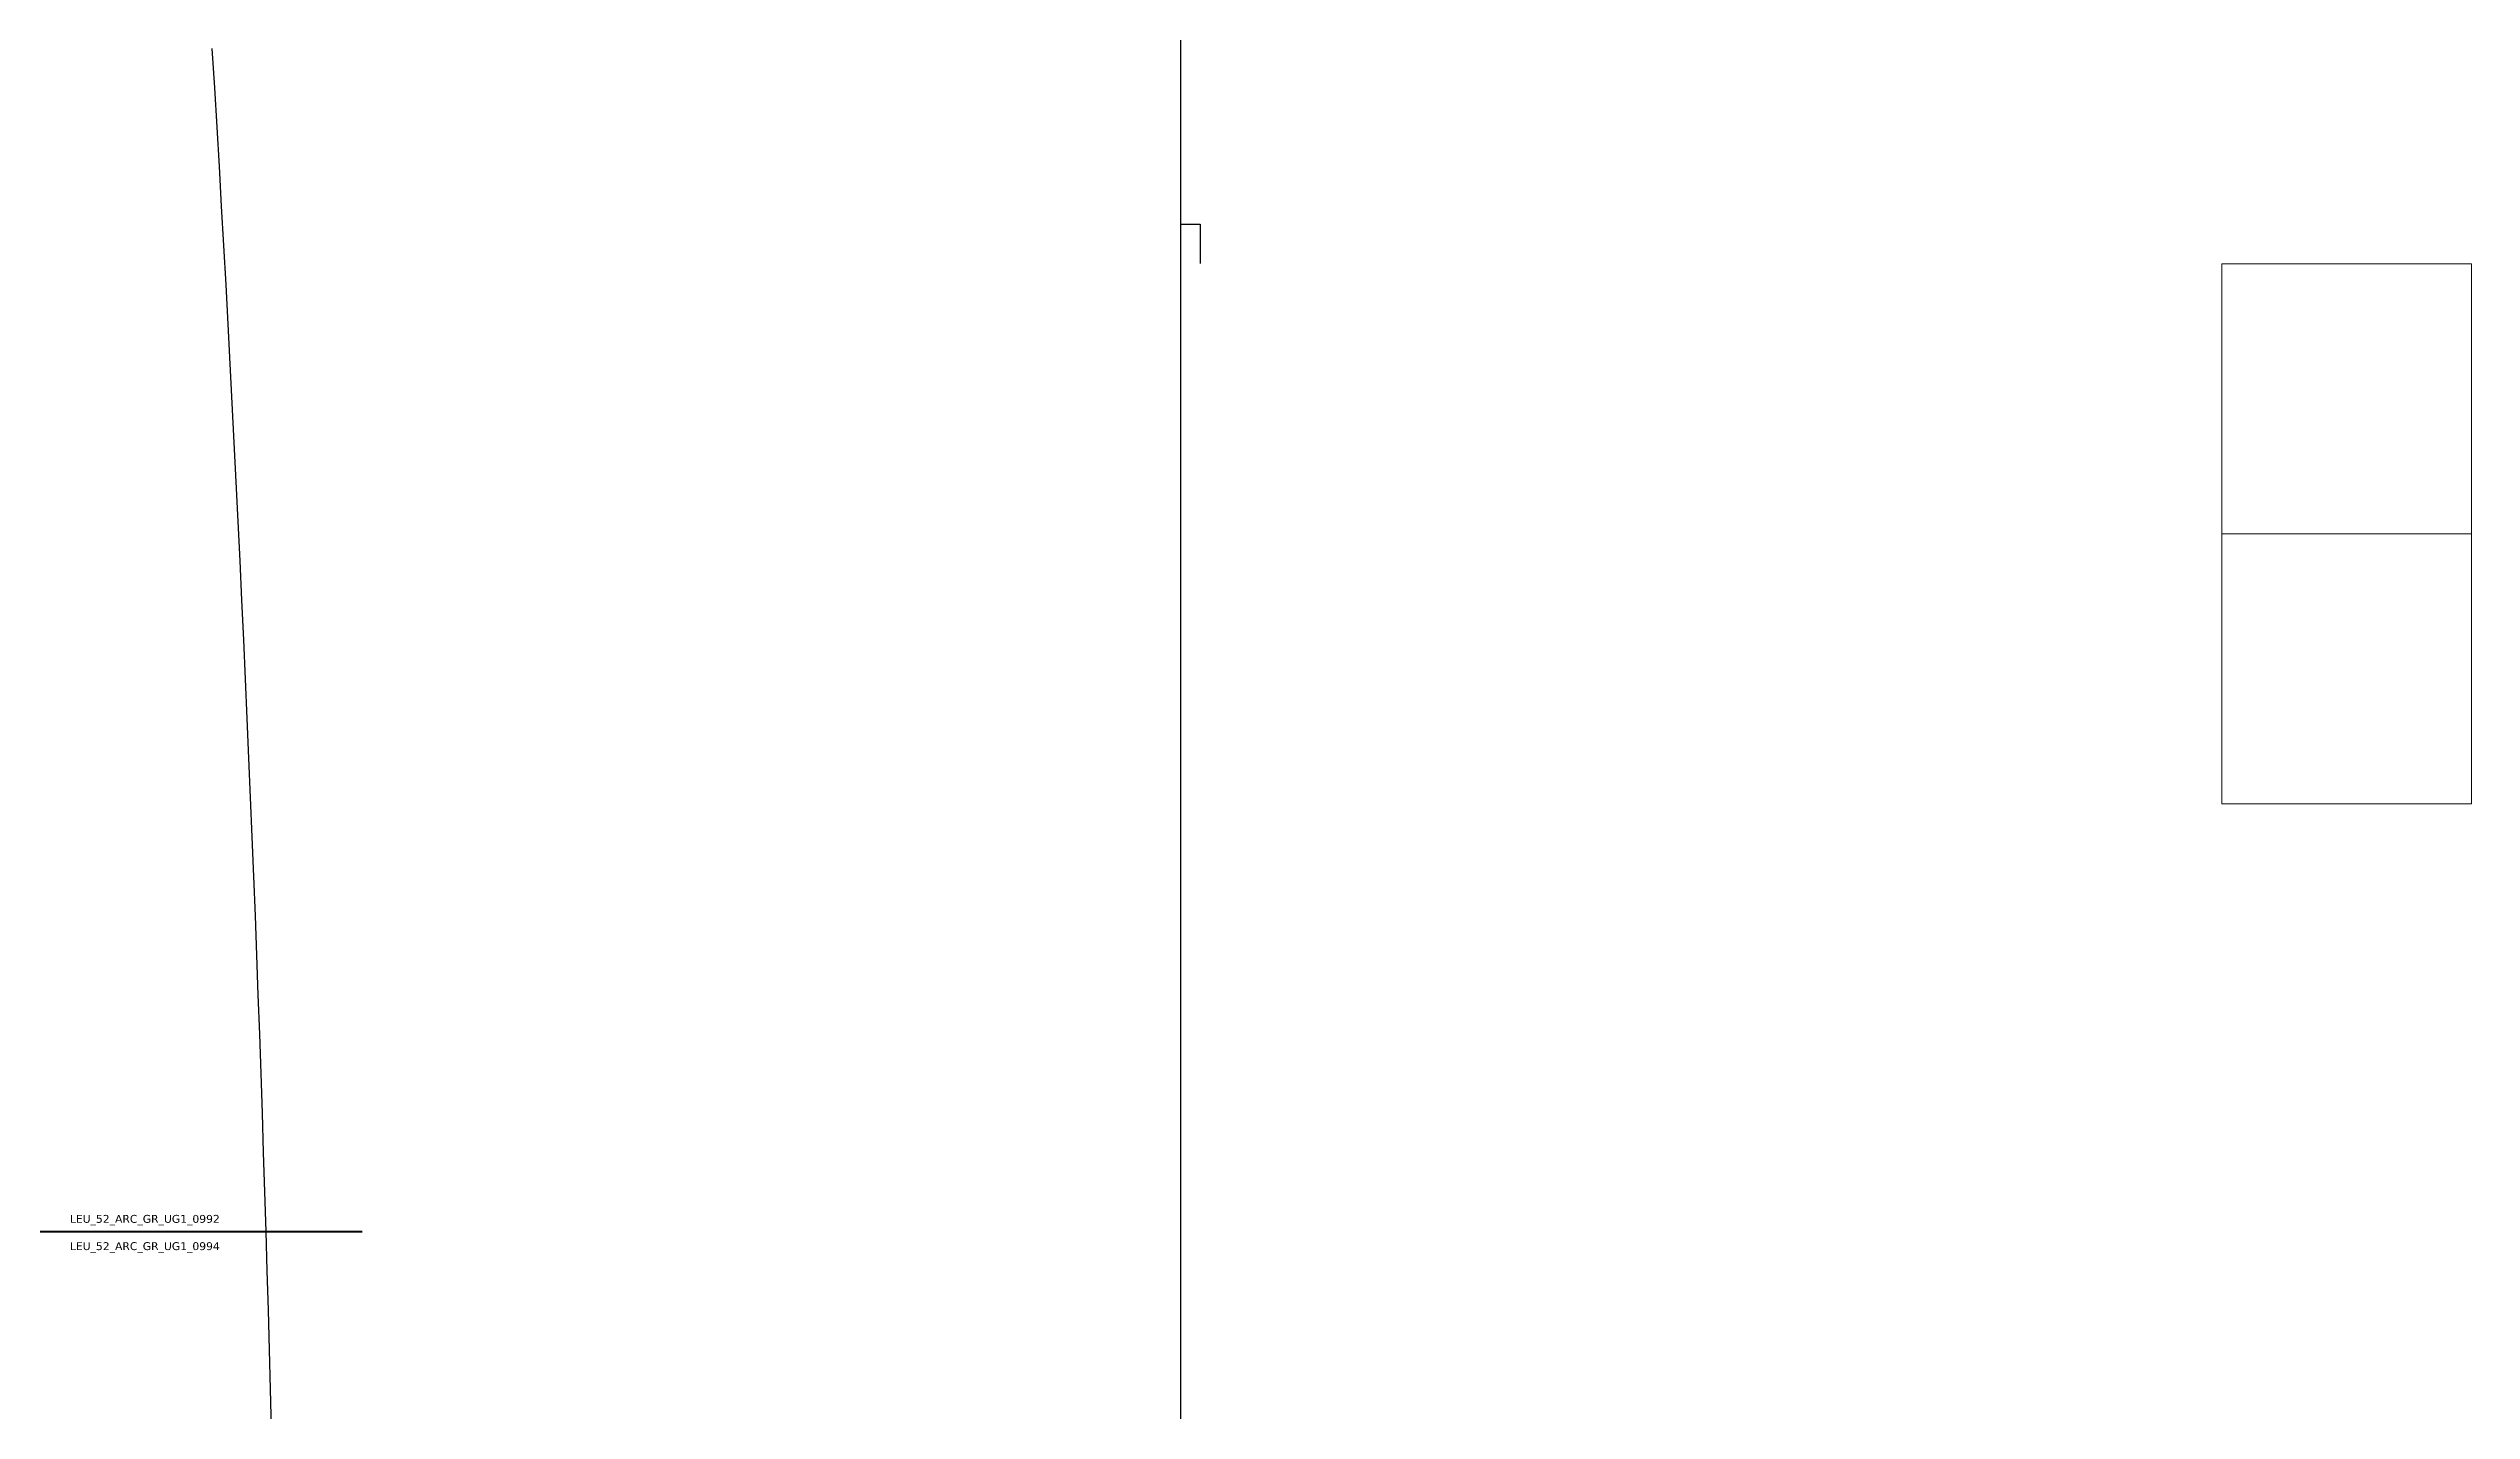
# Model space of a CAD drawing. Extents: x -1907 to 937, y -179 to 966.
# Drawn here: x 319 to 937, y 168 to 515 of the extents above; entities that cross this region are included whole.
import ezdxf
from ezdxf.lldxf.tags import DXFTag

# ---------------------------------------------------------------- set-up
doc = ezdxf.new("R2010")
doc.units = 0
doc.layers.get('0').update_dxf_attribs({"lineweight": 13})
for name, color, linetype, lineweight, true_color in [('A-____-MATC-OTLN', 7, 'Strichpunkt - Mittel', 40, 0x0080ff), ('C-PROP-LINE-OTLN', 7, '_Grundgrenze_', 25, 0x800000), ('EL01_WANX_Bitmap', 1, 'Continuous', 13, 0xff0000), ('G-____-____-SYMB', 7, 'Strichpunkt - Weit', 5, 0x008080)]:
    doc.layers.add(name, color=color, linetype=linetype, lineweight=lineweight, true_color=true_color)
doc.styles.get("Standard").update_dxf_attribs({"font": 'arial.ttf'})
tags = doc.linetypes.add('_Grundgrenze_', pattern=[0.45, 0.2, -0.05, 0.05, -0.05, 0.05, -0.05]).pattern_tags.tags
tags[14:15] = [DXFTag(74, 4), DXFTag(75, 0), DXFTag(340, '0'), DXFTag(46, 1.0), DXFTag(50, 0.0), DXFTag(44, 0.0), DXFTag(45, 0.0)]
tags[12:13] = [DXFTag(74, 4), DXFTag(75, 0), DXFTag(340, '0'), DXFTag(46, 1.0), DXFTag(50, 0.0), DXFTag(44, 0.0), DXFTag(45, 0.0)]
tags[10:11] = [DXFTag(74, 4), DXFTag(75, 0), DXFTag(340, '0'), DXFTag(46, 1.0), DXFTag(50, 0.0), DXFTag(44, 0.0), DXFTag(45, 0.0)]
tags[8:9] = [DXFTag(74, 4), DXFTag(75, 0), DXFTag(340, '0'), DXFTag(46, 1.0), DXFTag(50, 0.0), DXFTag(44, 0.0), DXFTag(45, 0.0)]
tags[6:7] = [DXFTag(74, 4), DXFTag(75, 0), DXFTag(340, '0'), DXFTag(46, 1.0), DXFTag(50, 0.0), DXFTag(44, 0.0), DXFTag(45, 0.0)]
tags[4:5] = [DXFTag(74, 4), DXFTag(75, 0), DXFTag(340, '0'), DXFTag(46, 1.0), DXFTag(50, 0.0), DXFTag(44, 0.0), DXFTag(45, 0.0)]
tags = doc.linetypes.add('Strichpunkt - Mittel', pattern=[0.35, 0.15, -0.1, 0, -0.1]).pattern_tags.tags
tags[10:11] = [DXFTag(74, 4), DXFTag(75, 0), DXFTag(340, '0'), DXFTag(46, 1.0), DXFTag(50, 0.0), DXFTag(44, 0.0), DXFTag(45, 0.0)]
tags[8:9] = [DXFTag(74, 4), DXFTag(75, 0), DXFTag(340, '0'), DXFTag(46, 1.0), DXFTag(50, 0.0), DXFTag(44, 0.0), DXFTag(45, 0.0)]
tags[6:7] = [DXFTag(74, 4), DXFTag(75, 0), DXFTag(340, '0'), DXFTag(46, 1.0), DXFTag(50, 0.0), DXFTag(44, 0.0), DXFTag(45, 0.0)]
tags[4:5] = [DXFTag(74, 4), DXFTag(75, 0), DXFTag(340, '0'), DXFTag(46, 1.0), DXFTag(50, 0.0), DXFTag(44, 0.0), DXFTag(45, 0.0)]
tags = doc.linetypes.add('Strichpunkt - Weit', pattern=[0.5, 0.2, -0.15, 0, -0.15]).pattern_tags.tags
tags[10:11] = [DXFTag(74, 4), DXFTag(75, 0), DXFTag(340, '0'), DXFTag(46, 1.0), DXFTag(50, 0.0), DXFTag(44, 0.0), DXFTag(45, 0.0)]
tags[8:9] = [DXFTag(74, 4), DXFTag(75, 0), DXFTag(340, '0'), DXFTag(46, 1.0), DXFTag(50, 0.0), DXFTag(44, 0.0), DXFTag(45, 0.0)]
tags[6:7] = [DXFTag(74, 4), DXFTag(75, 0), DXFTag(340, '0'), DXFTag(46, 1.0), DXFTag(50, 0.0), DXFTag(44, 0.0), DXFTag(45, 0.0)]
tags[4:5] = [DXFTag(74, 4), DXFTag(75, 0), DXFTag(340, '0'), DXFTag(46, 1.0), DXFTag(50, 0.0), DXFTag(44, 0.0), DXFTag(45, 0.0)]
picture_1 = doc.add_image_def('image1.png', size_in_pixel=(896, 310))
picture_2 = doc.add_image_def('image2.png', size_in_pixel=(501, 542))

# ---------------------------------------------------------------- blocks, each defined once
blk = doc.blocks.new('Referenz-A0UJ2810XE', base_point=(-1920.13, -159.41))
at = {"layer": 'A-____-MATC-OTLN', "color": 0, "linetype": 'Strichpunkt - Mittel', "ltscale": 0.4}
blk.add_line((-1898.71, 213.65), (398.87, 213.65), dxfattribs=at)
at = {"layer": 'C-PROP-LINE-OTLN', "color": 0, "linetype": '_Grundgrenze_', "lineweight": -2, "ltscale": 0.25}
blk.add_ellipse((-9416.34, -80.12), major_axis=(9795.02, -48.51), ratio=1, start_param=0, end_param=0.065786, dxfattribs=at)
at = {"layer": 'G-____-____-SYMB', "color": 0, "linetype": 'Continuous', "ltscale": 0.13, "char_height": 2, "attachment_point": 1}
for s, insert in [('{\\fVerdana;LEU_52_ARC_GR_UG1_0992}', (324.37, 217.85)), ('{\\fVerdana;LEU_52_ARC_GR_UG1_0994}', (324.37, 210.89))]:
    blk.add_mtext(s, dxfattribs=dict(at, insert=insert))

msp = doc.modelspace()

# ---------------------------------------------------------------- linework, layer by layer
at = {"color": 0, "linetype": 'ByBlock', "lineweight": -2, "ltscale": 0.13}
for p, q in [((607.58, -174.47), (607.58, 965.53)), ((607.58, 470.53), (612.58, 470.53)), ((612.58, 470.53), (612.58, 460.53))]:
    msp.add_line(p, q, dxfattribs=at)

# ---------------------------------------------------------------- block references
at = {"color": 9, "lineweight": 25, "ltscale": 0.25, "true_color": 0xc0c0c0}
msp.add_blockref('Referenz-A0UJ2810XE', (-1920.13, -159.41), dxfattribs=at)

# ---------------------------------------------------------------- pictures from other files: only their frames are drawn
at = {"layer": 'EL01_WANX_Bitmap', "ltscale": 0.13}
image = msp.add_image(picture_1, insert=(873.03, 391.58), size_in_units=(63.67, 68.88), dxfattribs=at)
image.dxf.flags = 7
image = msp.add_image(picture_2, insert=(873.03, 322.71), size_in_units=(63.67, 68.88), dxfattribs=at)
image.dxf.flags = 7

doc.saveas('drawing.dxf')
